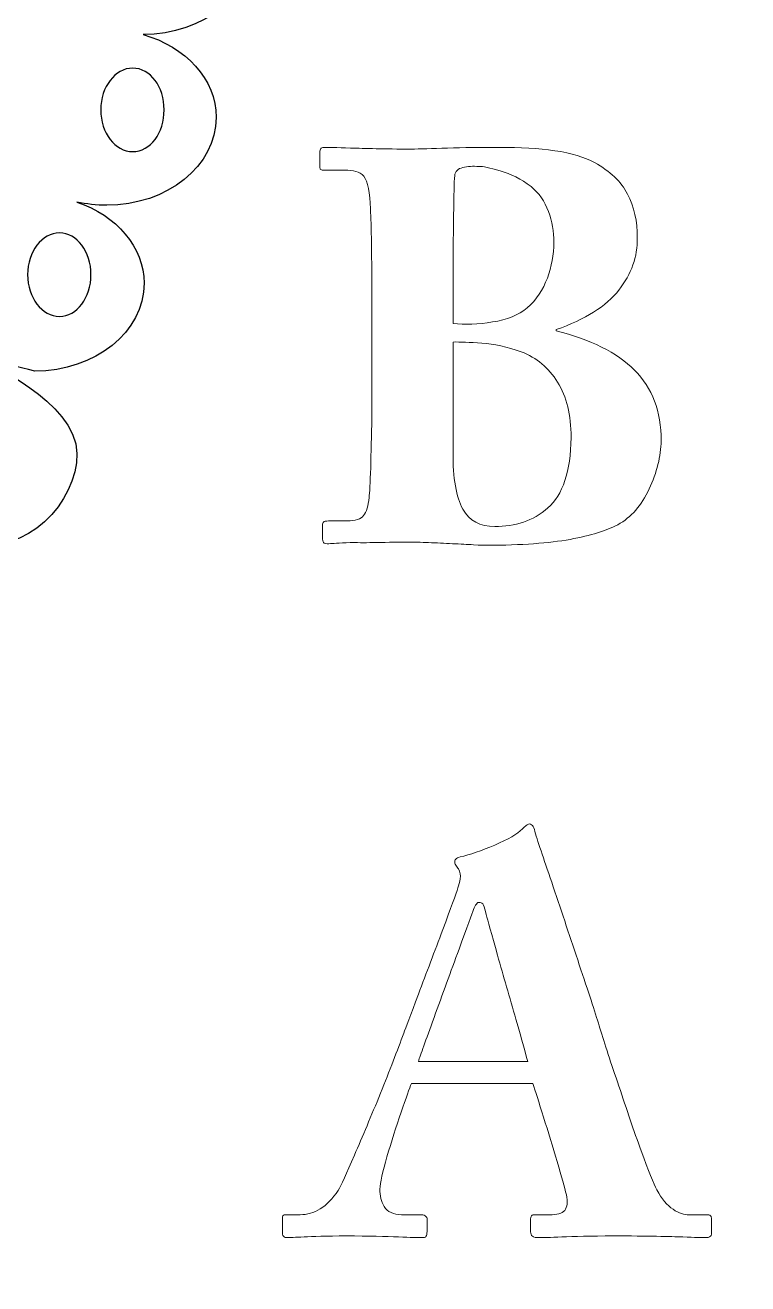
# Model space of a CAD drawing. Header units: centimetres. Extents: x -26.8 to 26.4, y -13.7 to 13.8.
# Drawn here: x 6.961 to 8.063, y -2.442 to -0.523 of the extents above; entities that cross this region are included whole.
import ezdxf

# ---------------------------------------------------------------- set-up
doc = ezdxf.new("R2010")
doc.units = ezdxf.units.CM
doc.header["$MEASUREMENT"] = 0
doc.layers.add('Layer 1', color=7, linetype='Continuous')

msp = doc.modelspace()

# ---------------------------------------------------------------- linework, layer by layer
at = {"layer": 'Layer 1', "color": 9, "lineweight": 20}
for points, knots in [([(3.1909, 13.71484), (3.1909, 13.71484), (3.05861, 13.3221), (3.05861, 13.3221), (3.05861, 13.3221), (3.17279, 13.12105), (3.2372, 12.8977), (3.2372, 12.66147), (3.2372, 12.66147), (3.2372, 11.79207), (2.37438, 11.08637), (1.31153, 11.08637), (1.31153, 11.08637), (1.07908, 11.08637), (0.85636, 11.12045), (0.65007, 11.18228), (0.65007, 11.18228), (-0.08751, 9.20503), (0.89041, 7.34032), (1.27515, 5.29695), (1.27515, 5.29695), (1.27515, 5.29695), (1.45622, 4.16007), (1.45622, 4.16007), (1.45622, 4.16007), (1.45622, 4.16007), (-0.00312, 4.3428), (-0.00312, 4.3428), (-0.00312, 4.3428), (-0.00312, 4.3428), (-0.40578, 1.53574), (-0.40578, 1.53574), (-0.40578, 1.53574), (0.77901, 0.69541), (1.69519, 0.35853), (2.48397, 0.26078), (2.48397, 0.26078), (2.48397, 0.26078), (2.48397, 0.17644), (2.48397, 0.17644), (2.48397, 0.17644), (1.6952, 0.07869), (0.77901, -0.25819), (-0.40578, -1.09852), (-0.40578, -1.09852), (-0.40578, -1.09852), (-0.00312, -3.90476), (-0.00312, -3.90476), (-0.00312, -3.90476), (-0.00312, -3.90476), (1.45622, -3.72286), (1.45622, -3.72286), (1.45622, -3.72286), (1.45622, -3.72286), (1.27515, -4.85891), (1.27515, -4.85891), (1.27515, -4.85891), (0.89042, -6.90228), (-0.08751, -8.76781), (0.65007, -10.74506), (0.65007, -10.74506), (0.85636, -10.68323), (1.07908, -10.64915), (1.31153, -10.64915), (1.31153, -10.64915), (2.37438, -10.64915), (3.2372, -11.35485), (3.2372, -12.22425), (3.2372, -12.22425), (3.2372, -12.46047), (3.17279, -12.68383), (3.05861, -12.88488), (3.05861, -12.88488), (3.05861, -12.88488), (3.1909, -13.27762), (3.1909, -13.27762), (3.1909, -13.27762), (3.1909, -13.27762), (4.01276, -13.27762), (4.01276, -13.27762), (4.01276, -13.27762), (4.01276, -13.27762), (6.20549, -13.27762), (6.20549, -13.27762), (6.20549, -13.27762), (6.20549, -13.27762), (7.02735, -13.27762), (7.02735, -13.27762), (7.02735, -13.27762), (7.02735, -13.27762), (7.15964, -12.88488), (7.15964, -12.88488), (7.15964, -12.88488), (7.04546, -12.68383), (6.98187, -12.46047), (6.98187, -12.22425), (6.98187, -12.22425), (6.98187, -11.35485), (7.84387, -10.64916), (8.90671, -10.64915), (8.90671, -10.64915), (9.13916, -10.64915), (9.36188, -10.68323), (9.56817, -10.74506), (9.56817, -10.74506), (10.50188, -9.56466), (9.16588, -6.8306), (8.94309, -4.85891), (8.94309, -4.85891), (8.94309, -4.85891), (8.76201, -3.72286), (8.76201, -3.72286), (8.76201, -3.72286), (8.76201, -3.72286), (10.22135, -3.90476), (10.22135, -3.90476), (10.22135, -3.90476), (10.22135, -3.90476), (10.62401, -1.09852), (10.62401, -1.09852), (10.62401, -1.09852), (9.45297, -0.26794), (8.54494, 0.07019), (7.76238, 0.17231), (7.76238, 0.17231), (7.76238, 0.17231), (7.76238, 0.26491), (7.76238, 0.26491), (7.76238, 0.26491), (8.54494, 0.36703), (9.45297, 0.70515), (10.62401, 1.53574), (10.62401, 1.53574), (10.62401, 1.53574), (10.22135, 4.3428), (10.22135, 4.3428), (10.22135, 4.3428), (10.22135, 4.3428), (8.76201, 4.16007), (8.76201, 4.16007), (8.76201, 4.16007), (8.76201, 4.16007), (8.94309, 5.29695), (8.94309, 5.29695), (8.94309, 5.29695), (9.16588, 7.26864), (10.50188, 10.00187), (9.56817, 11.18228), (9.56817, 11.18228), (9.36188, 11.12045), (9.13916, 11.08637), (8.90671, 11.08637), (8.90671, 11.08637), (7.84386, 11.08637), (6.98186, 11.79207), (6.98187, 12.66147), (6.98187, 12.66147), (6.98187, 12.8977), (7.04545, 13.12105), (7.15964, 13.3221), (7.15964, 13.3221), (7.15964, 13.3221), (7.02735, 13.71484), (7.02735, 13.71484), (7.02735, 13.71484), (7.02735, 13.71484), (6.20549, 13.71484), (6.20549, 13.71484), (6.20549, 13.71484), (6.20549, 13.71484), (4.01276, 13.71484), (4.01276, 13.71484), (4.01276, 13.71484), (4.01276, 13.71484), (3.1909, 13.71484), (3.1909, 13.71484)], [0, 0, 0, 0, 0.0222222, 0.0222222, 0.0222222, 0.0222222, 0.0444444, 0.0444444, 0.0444444, 0.0444444, 0.0666667, 0.0666667, 0.0666667, 0.0666667, 0.0888889, 0.0888889, 0.0888889, 0.0888889, 0.1111111, 0.1111111, 0.1111111, 0.1111111, 0.1333333, 0.1333333, 0.1333333, 0.1333333, 0.1555556, 0.1555556, 0.1555556, 0.1555556, 0.1777778, 0.1777778, 0.1777778, 0.1777778, 0.2, 0.2, 0.2, 0.2, 0.2222222, 0.2222222, 0.2222222, 0.2222222, 0.2444444, 0.2444444, 0.2444444, 0.2444444, 0.2666667, 0.2666667, 0.2666667, 0.2666667, 0.2888889, 0.2888889, 0.2888889, 0.2888889, 0.3111111, 0.3111111, 0.3111111, 0.3111111, 0.3333333, 0.3333333, 0.3333333, 0.3333333, 0.3555556, 0.3555556, 0.3555556, 0.3555556, 0.3777778, 0.3777778, 0.3777778, 0.3777778, 0.4, 0.4, 0.4, 0.4, 0.4222222, 0.4222222, 0.4222222, 0.4222222, 0.4444444, 0.4444444, 0.4444444, 0.4444444, 0.4666667, 0.4666667, 0.4666667, 0.4666667, 0.4888889, 0.4888889, 0.4888889, 0.4888889, 0.5111111, 0.5111111, 0.5111111, 0.5111111, 0.5333333, 0.5333333, 0.5333333, 0.5333333, 0.5555556, 0.5555556, 0.5555556, 0.5555556, 0.5777778, 0.5777778, 0.5777778, 0.5777778, 0.6, 0.6, 0.6, 0.6, 0.6222222, 0.6222222, 0.6222222, 0.6222222, 0.6444444, 0.6444444, 0.6444444, 0.6444444, 0.6666667, 0.6666667, 0.6666667, 0.6666667, 0.6888889, 0.6888889, 0.6888889, 0.6888889, 0.7111111, 0.7111111, 0.7111111, 0.7111111, 0.7333333, 0.7333333, 0.7333333, 0.7333333, 0.7555556, 0.7555556, 0.7555556, 0.7555556, 0.7777778, 0.7777778, 0.7777778, 0.7777778, 0.8, 0.8, 0.8, 0.8, 0.8222222, 0.8222222, 0.8222222, 0.8222222, 0.8444444, 0.8444444, 0.8444444, 0.8444444, 0.8666667, 0.8666667, 0.8666667, 0.8666667, 0.8888889, 0.8888889, 0.8888889, 0.8888889, 0.9111111, 0.9111111, 0.9111111, 0.9111111, 0.9333333, 0.9333333, 0.9333333, 0.9333333, 0.9555556, 0.9555556, 0.9555556, 0.9555556, 1, 1, 1, 1]), ([(7.41679, -0.70908), (7.42208, -0.70919), (7.43592, -0.70916), (7.4573, -0.70991), (7.4573, -0.70991), (7.47868, -0.71065), (7.50907, -0.71146), (7.54908, -0.71156), (7.54908, -0.71156), (7.56298, -0.71145), (7.58167, -0.71065), (7.6053, -0.70991), (7.6053, -0.70991), (7.62894, -0.70917), (7.65553, -0.70919), (7.68468, -0.70908), (7.68468, -0.70908), (7.71553, -0.70897), (7.74377, -0.71055), (7.76902, -0.71404), (7.76902, -0.71404), (7.79426, -0.71753), (7.81419, -0.72387), (7.82938, -0.73223), (7.82938, -0.73223), (7.85321, -0.74539), (7.86985, -0.76089), (7.87982, -0.78019), (7.87982, -0.78019), (7.88978, -0.79949), (7.895, -0.82215), (7.8947, -0.84716), (7.8947, -0.84716), (7.89515, -0.87558), (7.88581, -0.90182), (7.86659, -0.92654), (7.86659, -0.92654), (7.84736, -0.95125), (7.81509, -0.97161), (7.77068, -0.9869), (7.77068, -0.9869), (7.77068, -0.9869), (7.77068, -0.98855), (7.77068, -0.98855), (7.77068, -0.98855), (7.82328, -1.00178), (7.86358, -1.02192), (7.89057, -1.04891), (7.89057, -1.04891), (7.91756, -1.0759), (7.93098, -1.11184), (7.93109, -1.1564), (7.93109, -1.1564), (7.93083, -1.18049), (7.92454, -1.20484), (7.9129, -1.22999), (7.9129, -1.22999), (7.90126, -1.25514), (7.88547, -1.27317), (7.86494, -1.28456), (7.86494, -1.28456), (7.84802, -1.29364), (7.82402, -1.30108), (7.79218, -1.30688), (7.79218, -1.30688), (7.76034, -1.31268), (7.71773, -1.31578), (7.66567, -1.31598), (7.66567, -1.31598), (7.6616, -1.31593), (7.65468, -1.31574), (7.645, -1.31515), (7.645, -1.31515), (7.63531, -1.31457), (7.62487, -1.31397), (7.61275, -1.3135), (7.61275, -1.3135), (7.60023, -1.31265), (7.58826, -1.31227), (7.57637, -1.31185), (7.57637, -1.31185), (7.56448, -1.31143), (7.55407, -1.31102), (7.54578, -1.31102), (7.54578, -1.31102), (7.52472, -1.31105), (7.50653, -1.3116), (7.49204, -1.31185), (7.49204, -1.31185), (7.47754, -1.31209), (7.4657, -1.31182), (7.45649, -1.31185), (7.45649, -1.31185), (7.44771, -1.31229), (7.441, -1.31234), (7.43582, -1.31268), (7.43582, -1.31268), (7.43063, -1.31302), (7.4271, -1.31349), (7.42424, -1.31351), (7.42424, -1.31351), (7.42015, -1.31354), (7.4171, -1.3133), (7.41597, -1.31186), (7.41597, -1.31186), (7.41483, -1.31041), (7.41417, -1.30777), (7.41433, -1.30442), (7.41433, -1.30442), (7.41433, -1.30442), (7.41433, -1.2854), (7.41433, -1.2854), (7.41433, -1.2854), (7.41433, -1.28289), (7.41494, -1.28146), (7.41597, -1.28044), (7.41597, -1.28044), (7.417, -1.27942), (7.41972, -1.27875), (7.42341, -1.27879), (7.42341, -1.27879), (7.42341, -1.27879), (7.45235, -1.27879), (7.45235, -1.27879), (7.45235, -1.27879), (7.46463, -1.2789), (7.47292, -1.27613), (7.47715, -1.27052), (7.47715, -1.27052), (7.48138, -1.26491), (7.48415, -1.25583), (7.48542, -1.24323), (7.48542, -1.24323), (7.48627, -1.23591), (7.48727, -1.2206), (7.48791, -1.19775), (7.48791, -1.19775), (7.48855, -1.17491), (7.48921, -1.14925), (7.48955, -1.12086), (7.48955, -1.12086), (7.48989, -1.09247), (7.48954, -1.06629), (7.48955, -1.04231), (7.48955, -1.04231), (7.48955, -1.04231), (7.48955, -0.94309), (7.48955, -0.94309), (7.48955, -0.94309), (7.48953, -0.93165), (7.48984, -0.91492), (7.48955, -0.89348), (7.48955, -0.89348), (7.48926, -0.87204), (7.48913, -0.85176), (7.48873, -0.8323), (7.48873, -0.8323), (7.48833, -0.81283), (7.48738, -0.79978), (7.48709, -0.79427), (7.48709, -0.79427), (7.4859, -0.77067), (7.48181, -0.75606), (7.47469, -0.75045), (7.47469, -0.75045), (7.46756, -0.74484), (7.45717, -0.74288), (7.44327, -0.74384), (7.44327, -0.74384), (7.44327, -0.74384), (7.41599, -0.74384), (7.41599, -0.74384), (7.41599, -0.74384), (7.41315, -0.74395), (7.41165, -0.74314), (7.41103, -0.74219), (7.41103, -0.74219), (7.41042, -0.74124), (7.41008, -0.73968), (7.41021, -0.7364), (7.41021, -0.7364), (7.41021, -0.7364), (7.41021, -0.71656), (7.41021, -0.71656), (7.41021, -0.71656), (7.41021, -0.71402), (7.411, -0.71204), (7.41185, -0.71077), (7.41185, -0.71077), (7.41272, -0.7095), (7.41394, -0.70912), (7.41681, -0.70912), (7.41681, -0.70912), (7.41681, -0.70912), (7.41679, -0.70908), (7.41679, -0.70908)], [0, 0, 0, 0, 0.02, 0.02, 0.02, 0.02, 0.04, 0.04, 0.04, 0.04, 0.06, 0.06, 0.06, 0.06, 0.08, 0.08, 0.08, 0.08, 0.1, 0.1, 0.1, 0.1, 0.12, 0.12, 0.12, 0.12, 0.14, 0.14, 0.14, 0.14, 0.16, 0.16, 0.16, 0.16, 0.18, 0.18, 0.18, 0.18, 0.2, 0.2, 0.2, 0.2, 0.22, 0.22, 0.22, 0.22, 0.24, 0.24, 0.24, 0.24, 0.26, 0.26, 0.26, 0.26, 0.28, 0.28, 0.28, 0.28, 0.3, 0.3, 0.3, 0.3, 0.32, 0.32, 0.32, 0.32, 0.34, 0.34, 0.34, 0.34, 0.36, 0.36, 0.36, 0.36, 0.38, 0.38, 0.38, 0.38, 0.4, 0.4, 0.4, 0.4, 0.42, 0.42, 0.42, 0.42, 0.44, 0.44, 0.44, 0.44, 0.46, 0.46, 0.46, 0.46, 0.48, 0.48, 0.48, 0.48, 0.5, 0.5, 0.5, 0.5, 0.52, 0.52, 0.52, 0.52, 0.54, 0.54, 0.54, 0.54, 0.56, 0.56, 0.56, 0.56, 0.58, 0.58, 0.58, 0.58, 0.6, 0.6, 0.6, 0.6, 0.62, 0.62, 0.62, 0.62, 0.64, 0.64, 0.64, 0.64, 0.66, 0.66, 0.66, 0.66, 0.68, 0.68, 0.68, 0.68, 0.7, 0.7, 0.7, 0.7, 0.72, 0.72, 0.72, 0.72, 0.74, 0.74, 0.74, 0.74, 0.76, 0.76, 0.76, 0.76, 0.78, 0.78, 0.78, 0.78, 0.8, 0.8, 0.8, 0.8, 0.82, 0.82, 0.82, 0.82, 0.84, 0.84, 0.84, 0.84, 0.86, 0.86, 0.86, 0.86, 0.88, 0.88, 0.88, 0.88, 0.9, 0.9, 0.9, 0.9, 0.92, 0.92, 0.92, 0.92, 0.94, 0.94, 0.94, 0.94, 0.96, 0.96, 0.96, 0.96, 1, 1, 1, 1]), ([(7.64003, -0.73802), (7.63587, -0.73837), (7.63214, -0.73885), (7.62845, -0.73967), (7.62845, -0.73967), (7.62108, -0.74133), (7.61686, -0.74555), (7.61605, -0.75207), (7.61605, -0.75207), (7.6152, -0.76179), (7.61483, -0.78186), (7.61441, -0.81243), (7.61441, -0.81243), (7.61399, -0.843), (7.61359, -0.87691), (7.61359, -0.9133), (7.61359, -0.9133), (7.61359, -0.9133), (7.61359, -0.97779), (7.61359, -0.97779), (7.61359, -0.97779), (7.63197, -0.97966), (7.65197, -0.97873), (7.67395, -0.97531), (7.67395, -0.97531), (7.69593, -0.97189), (7.71357, -0.96464), (7.72687, -0.95381), (7.72687, -0.95381), (7.74078, -0.94123), (7.75085, -0.92589), (7.75746, -0.90833), (7.75746, -0.90833), (7.76407, -0.89078), (7.76743, -0.87269), (7.76738, -0.85376), (7.76738, -0.85376), (7.76738, -0.83734), (7.76463, -0.82189), (7.75911, -0.80663), (7.75911, -0.80663), (7.75359, -0.79137), (7.74484, -0.77867), (7.73265, -0.7686), (7.73265, -0.7686), (7.71732, -0.75733), (7.70159, -0.74923), (7.68552, -0.74462), (7.68552, -0.74462), (7.66945, -0.74002), (7.65886, -0.73785), (7.65327, -0.73801), (7.65327, -0.73801), (7.64863, -0.73788), (7.6442, -0.73766), (7.64004, -0.73801), (7.64004, -0.73801), (7.64004, -0.73801), (7.64003, -0.73802), (7.64003, -0.73802)], [0, 0, 0, 0, 0.0625, 0.0625, 0.0625, 0.0625, 0.125, 0.125, 0.125, 0.125, 0.1875, 0.1875, 0.1875, 0.1875, 0.25, 0.25, 0.25, 0.25, 0.3125, 0.3125, 0.3125, 0.3125, 0.375, 0.375, 0.375, 0.375, 0.4375, 0.4375, 0.4375, 0.4375, 0.5, 0.5, 0.5, 0.5, 0.5625, 0.5625, 0.5625, 0.5625, 0.625, 0.625, 0.625, 0.625, 0.6875, 0.6875, 0.6875, 0.6875, 0.75, 0.75, 0.75, 0.75, 0.8125, 0.8125, 0.8125, 0.8125, 0.875, 0.875, 0.875, 0.875, 1, 1, 1, 1]), ([(7.61358, -1.00591), (7.61358, -1.00591), (7.61358, -1.17376), (7.61358, -1.17376), (7.61358, -1.17376), (7.61332, -1.21368), (7.61836, -1.24257), (7.62846, -1.26058), (7.62846, -1.26058), (7.63856, -1.27859), (7.65496, -1.28734), (7.67724, -1.28704), (7.67724, -1.28704), (7.70841, -1.28801), (7.73546, -1.27859), (7.75827, -1.25893), (7.75827, -1.25893), (7.78108, -1.23926), (7.79271, -1.20339), (7.79382, -1.15144), (7.79382, -1.15144), (7.7935, -1.11708), (7.7868, -1.08919), (7.77315, -1.0671), (7.77315, -1.0671), (7.7595, -1.04502), (7.74093, -1.02976), (7.71775, -1.0208), (7.71775, -1.0208), (7.69621, -1.01316), (7.67586, -1.00875), (7.65739, -1.00757), (7.65739, -1.00757), (7.63892, -1.00639), (7.62452, -1.00551), (7.61357, -1.00592), (7.61357, -1.00592), (7.61357, -1.00592), (7.61358, -1.00591), (7.61358, -1.00591)], [0, 0, 0, 0, 0.0909091, 0.0909091, 0.0909091, 0.0909091, 0.1818182, 0.1818182, 0.1818182, 0.1818182, 0.2727273, 0.2727273, 0.2727273, 0.2727273, 0.3636364, 0.3636364, 0.3636364, 0.3636364, 0.4545455, 0.4545455, 0.4545455, 0.4545455, 0.5454545, 0.5454545, 0.5454545, 0.5454545, 0.6363636, 0.6363636, 0.6363636, 0.6363636, 0.7272727, 0.7272727, 0.7272727, 0.7272727, 0.8181818, 0.8181818, 0.8181818, 0.8181818, 1, 1, 1, 1]), ([(7.73016, -1.74096), (7.73262, -1.74098), (7.73466, -1.74264), (7.73595, -1.74509), (7.73595, -1.74509), (7.73725, -1.74754), (7.73807, -1.75117), (7.73926, -1.75584), (7.73926, -1.75584), (7.74524, -1.7753), (7.75565, -1.80463), (7.76903, -1.84431), (7.76903, -1.84431), (7.78241, -1.88399), (7.79534, -1.9236), (7.80872, -1.96337), (7.80872, -1.96337), (7.8221, -2.00315), (7.83168, -2.03293), (7.83766, -2.05267), (7.83766, -2.05267), (7.84464, -2.07608), (7.85464, -2.10578), (7.8666, -2.14114), (7.8666, -2.14114), (7.87856, -2.1765), (7.88938, -2.20897), (7.9005, -2.23953), (7.9005, -2.23953), (7.91162, -2.27009), (7.92004, -2.29005), (7.92448, -2.29906), (7.92448, -2.29906), (7.93203, -2.31287), (7.94004, -2.32295), (7.94928, -2.32883), (7.94928, -2.32883), (7.95852, -2.3347), (7.96655, -2.33726), (7.97326, -2.3371), (7.97326, -2.3371), (7.97326, -2.3371), (8.0022, -2.3371), (8.0022, -2.3371), (8.0022, -2.3371), (8.00466, -2.33715), (8.00638, -2.33815), (8.00716, -2.33958), (8.00716, -2.33958), (8.00793, -2.34101), (8.00806, -2.34237), (8.00798, -2.34454), (8.00798, -2.34454), (8.00798, -2.34454), (8.00798, -2.36108), (8.00798, -2.36108), (8.00798, -2.36108), (8.00798, -2.36376), (8.00824, -2.36626), (8.00716, -2.36852), (8.00716, -2.36852), (8.00621, -2.37078), (8.00382, -2.37169), (8.00055, -2.37183), (8.00055, -2.37183), (7.99436, -2.37172), (7.98232, -2.37175), (7.96417, -2.371), (7.96417, -2.371), (7.94602, -2.37026), (7.91067, -2.36945), (7.85834, -2.36935), (7.85834, -2.36935), (7.82378, -2.36946), (7.79752, -2.37026), (7.77979, -2.371), (7.77979, -2.371), (7.76206, -2.37174), (7.74964, -2.37172), (7.74176, -2.37183), (7.74176, -2.37183), (7.73767, -2.37175), (7.73462, -2.37062), (7.73349, -2.36852), (7.73349, -2.36852), (7.73235, -2.36642), (7.73169, -2.36413), (7.73185, -2.36108), (7.73185, -2.36108), (7.73185, -2.36108), (7.73185, -2.34454), (7.73185, -2.34454), (7.73185, -2.34454), (7.73185, -2.34237), (7.73211, -2.34101), (7.73267, -2.33958), (7.73267, -2.33958), (7.73336, -2.33815), (7.73473, -2.33715), (7.73681, -2.3371), (7.73681, -2.3371), (7.73681, -2.3371), (7.76079, -2.3371), (7.76079, -2.3371), (7.76079, -2.3371), (7.77217, -2.33721), (7.77987, -2.33525), (7.78394, -2.33049), (7.78394, -2.33049), (7.78801, -2.32573), (7.78901, -2.31741), (7.78643, -2.30651), (7.78643, -2.30651), (7.78359, -2.29539), (7.77907, -2.27874), (7.77238, -2.25607), (7.77238, -2.25607), (7.76568, -2.23341), (7.75869, -2.21093), (7.75171, -2.18827), (7.75171, -2.18827), (7.74473, -2.16561), (7.73886, -2.14813), (7.73517, -2.13701), (7.73517, -2.13701), (7.73517, -2.13701), (7.54996, -2.13701), (7.54996, -2.13701), (7.54996, -2.13701), (7.54723, -2.14409), (7.54187, -2.15886), (7.53425, -2.18083), (7.53425, -2.18083), (7.52663, -2.20281), (7.51962, -2.22562), (7.51275, -2.24863), (7.51275, -2.24863), (7.50588, -2.27164), (7.50247, -2.28805), (7.502, -2.29824), (7.502, -2.29824), (7.50174, -2.30801), (7.50375, -2.31683), (7.50861, -2.3247), (7.50861, -2.3247), (7.51348, -2.33257), (7.52258, -2.33664), (7.53507, -2.3371), (7.53507, -2.3371), (7.53507, -2.3371), (7.56484, -2.3371), (7.56484, -2.3371), (7.56484, -2.3371), (7.56893, -2.33718), (7.57115, -2.33824), (7.57228, -2.33958), (7.57228, -2.33958), (7.57342, -2.34092), (7.57408, -2.34195), (7.57392, -2.34371), (7.57392, -2.34371), (7.57392, -2.34371), (7.57392, -2.36273), (7.57392, -2.36273), (7.57392, -2.36273), (7.57392, -2.36608), (7.57321, -2.36872), (7.57228, -2.37017), (7.57228, -2.37017), (7.57133, -2.37162), (7.56977, -2.37186), (7.56649, -2.37182), (7.56649, -2.37182), (7.56122, -2.37171), (7.54861, -2.37174), (7.53011, -2.37099), (7.53011, -2.37099), (7.51161, -2.37025), (7.48522, -2.36944), (7.45073, -2.36934), (7.45073, -2.36934), (7.42059, -2.36945), (7.39934, -2.37025), (7.38624, -2.37099), (7.38624, -2.37099), (7.37314, -2.37173), (7.36412, -2.37171), (7.35896, -2.37182), (7.35896, -2.37182), (7.3565, -2.37174), (7.35477, -2.37061), (7.354, -2.36851), (7.354, -2.36851), (7.35323, -2.36641), (7.3531, -2.36412), (7.35318, -2.36107), (7.35318, -2.36107), (7.35318, -2.36107), (7.35318, -2.34453), (7.35318, -2.34453), (7.35318, -2.34453), (7.35318, -2.34199), (7.35318, -2.34001), (7.354, -2.33874), (7.354, -2.33874), (7.35477, -2.33747), (7.35649, -2.33709), (7.35896, -2.33709), (7.35896, -2.33709), (7.35896, -2.33709), (7.38046, -2.33709), (7.38046, -2.33709), (7.38046, -2.33709), (7.39069, -2.33712), (7.40124, -2.3341), (7.41105, -2.32799), (7.41105, -2.32799), (7.42086, -2.32189), (7.4298, -2.31254), (7.43834, -2.29988), (7.43834, -2.29988), (7.44279, -2.2927), (7.45095, -2.2746), (7.46314, -2.24614), (7.46314, -2.24614), (7.47533, -2.21767), (7.48885, -2.18665), (7.50283, -2.15188), (7.50283, -2.15188), (7.51681, -2.11711), (7.52857, -2.08619), (7.53838, -2.0601), (7.53838, -2.0601), (7.5414, -2.05245), (7.5485, -2.03289), (7.56071, -2.00057), (7.56071, -2.00057), (7.57291, -1.96825), (7.58562, -1.93516), (7.59792, -1.90218), (7.59792, -1.90218), (7.61022, -1.8692), (7.61777, -1.84814), (7.62107, -1.83851), (7.62107, -1.83851), (7.62258, -1.83419), (7.6235, -1.82952), (7.62438, -1.82445), (7.62438, -1.82445), (7.62525, -1.81939), (7.62464, -1.81431), (7.62189, -1.80957), (7.62189, -1.80957), (7.62054, -1.80784), (7.61901, -1.80572), (7.61776, -1.80378), (7.61776, -1.80378), (7.61652, -1.80184), (7.6162, -1.80055), (7.61612, -1.79882), (7.61612, -1.79882), (7.61612, -1.7975), (7.61657, -1.79612), (7.61776, -1.79469), (7.61776, -1.79469), (7.61895, -1.79326), (7.62106, -1.79228), (7.62437, -1.79138), (7.62437, -1.79138), (7.63938, -1.78792), (7.65709, -1.78173), (7.67729, -1.77319), (7.67729, -1.77319), (7.69749, -1.76465), (7.71164, -1.75608), (7.71946, -1.74839), (7.71946, -1.74839), (7.7215, -1.74622), (7.72362, -1.74486), (7.72525, -1.74343), (7.72525, -1.74343), (7.72686, -1.742), (7.72816, -1.741), (7.73021, -1.74095), (7.73021, -1.74095), (7.73021, -1.74095), (7.73016, -1.74096), (7.73016, -1.74096)], [0, 0, 0, 0, 0.0136986, 0.0136986, 0.0136986, 0.0136986, 0.0273973, 0.0273973, 0.0273973, 0.0273973, 0.0410959, 0.0410959, 0.0410959, 0.0410959, 0.0547945, 0.0547945, 0.0547945, 0.0547945, 0.0684932, 0.0684932, 0.0684932, 0.0684932, 0.0821918, 0.0821918, 0.0821918, 0.0821918, 0.0958904, 0.0958904, 0.0958904, 0.0958904, 0.109589, 0.109589, 0.109589, 0.109589, 0.1232877, 0.1232877, 0.1232877, 0.1232877, 0.1369863, 0.1369863, 0.1369863, 0.1369863, 0.1506849, 0.1506849, 0.1506849, 0.1506849, 0.1643836, 0.1643836, 0.1643836, 0.1643836, 0.1780822, 0.1780822, 0.1780822, 0.1780822, 0.1917808, 0.1917808, 0.1917808, 0.1917808, 0.2054795, 0.2054795, 0.2054795, 0.2054795, 0.2191781, 0.2191781, 0.2191781, 0.2191781, 0.2328767, 0.2328767, 0.2328767, 0.2328767, 0.2465753, 0.2465753, 0.2465753, 0.2465753, 0.260274, 0.260274, 0.260274, 0.260274, 0.2739726, 0.2739726, 0.2739726, 0.2739726, 0.2876712, 0.2876712, 0.2876712, 0.2876712, 0.3013699, 0.3013699, 0.3013699, 0.3013699, 0.3150685, 0.3150685, 0.3150685, 0.3150685, 0.3287671, 0.3287671, 0.3287671, 0.3287671, 0.3424658, 0.3424658, 0.3424658, 0.3424658, 0.3561644, 0.3561644, 0.3561644, 0.3561644, 0.369863, 0.369863, 0.369863, 0.369863, 0.3835616, 0.3835616, 0.3835616, 0.3835616, 0.3972603, 0.3972603, 0.3972603, 0.3972603, 0.4109589, 0.4109589, 0.4109589, 0.4109589, 0.4246575, 0.4246575, 0.4246575, 0.4246575, 0.4383562, 0.4383562, 0.4383562, 0.4383562, 0.4520548, 0.4520548, 0.4520548, 0.4520548, 0.4657534, 0.4657534, 0.4657534, 0.4657534, 0.4794521, 0.4794521, 0.4794521, 0.4794521, 0.4931507, 0.4931507, 0.4931507, 0.4931507, 0.5068493, 0.5068493, 0.5068493, 0.5068493, 0.5205479, 0.5205479, 0.5205479, 0.5205479, 0.5342466, 0.5342466, 0.5342466, 0.5342466, 0.5479452, 0.5479452, 0.5479452, 0.5479452, 0.5616438, 0.5616438, 0.5616438, 0.5616438, 0.5753425, 0.5753425, 0.5753425, 0.5753425, 0.5890411, 0.5890411, 0.5890411, 0.5890411, 0.6027397, 0.6027397, 0.6027397, 0.6027397, 0.6164384, 0.6164384, 0.6164384, 0.6164384, 0.630137, 0.630137, 0.630137, 0.630137, 0.6438356, 0.6438356, 0.6438356, 0.6438356, 0.6575342, 0.6575342, 0.6575342, 0.6575342, 0.6712329, 0.6712329, 0.6712329, 0.6712329, 0.6849315, 0.6849315, 0.6849315, 0.6849315, 0.6986301, 0.6986301, 0.6986301, 0.6986301, 0.7123288, 0.7123288, 0.7123288, 0.7123288, 0.7260274, 0.7260274, 0.7260274, 0.7260274, 0.739726, 0.739726, 0.739726, 0.739726, 0.7534247, 0.7534247, 0.7534247, 0.7534247, 0.7671233, 0.7671233, 0.7671233, 0.7671233, 0.7808219, 0.7808219, 0.7808219, 0.7808219, 0.7945205, 0.7945205, 0.7945205, 0.7945205, 0.8082192, 0.8082192, 0.8082192, 0.8082192, 0.8219178, 0.8219178, 0.8219178, 0.8219178, 0.8356164, 0.8356164, 0.8356164, 0.8356164, 0.8493151, 0.8493151, 0.8493151, 0.8493151, 0.8630137, 0.8630137, 0.8630137, 0.8630137, 0.8767123, 0.8767123, 0.8767123, 0.8767123, 0.890411, 0.890411, 0.890411, 0.890411, 0.9041096, 0.9041096, 0.9041096, 0.9041096, 0.9178082, 0.9178082, 0.9178082, 0.9178082, 0.9315068, 0.9315068, 0.9315068, 0.9315068, 0.9452055, 0.9452055, 0.9452055, 0.9452055, 0.9589041, 0.9589041, 0.9589041, 0.9589041, 0.9726027, 0.9726027, 0.9726027, 0.9726027, 1, 1, 1, 1]), ([(7.65161, -1.86085), (7.6506, -1.86129), (7.64989, -1.86244), (7.64912, -1.86333), (7.64912, -1.86333), (7.64759, -1.86511), (7.6462, -1.86781), (7.64498, -1.8716), (7.64498, -1.8716), (7.64273, -1.87754), (7.63515, -1.89767), (7.62266, -1.93196), (7.62266, -1.93196), (7.61016, -1.96624), (7.5974, -2.00073), (7.58463, -2.03614), (7.58463, -2.03614), (7.57185, -2.07155), (7.56374, -2.09379), (7.56065, -2.10311), (7.56065, -2.10311), (7.56065, -2.10311), (7.72767, -2.10311), (7.72767, -2.10311), (7.72767, -2.10311), (7.7246, -2.09274), (7.71876, -2.07141), (7.70948, -2.03862), (7.70948, -2.03862), (7.7002, -2.00583), (7.69046, -1.97338), (7.68137, -1.94105), (7.68137, -1.94105), (7.67228, -1.90873), (7.66652, -1.888), (7.66401, -1.87904), (7.66401, -1.87904), (7.6624, -1.87271), (7.66116, -1.86804), (7.65987, -1.86498), (7.65987, -1.86498), (7.65857, -1.86193), (7.65694, -1.86083), (7.65491, -1.86085), (7.65491, -1.86085), (7.65367, -1.86084), (7.65261, -1.86041), (7.6516, -1.86085), (7.6516, -1.86085), (7.6516, -1.86085), (7.65161, -1.86085), (7.65161, -1.86085)], [0, 0, 0, 0, 0.0714286, 0.0714286, 0.0714286, 0.0714286, 0.1428571, 0.1428571, 0.1428571, 0.1428571, 0.2142857, 0.2142857, 0.2142857, 0.2142857, 0.2857143, 0.2857143, 0.2857143, 0.2857143, 0.3571429, 0.3571429, 0.3571429, 0.3571429, 0.4285714, 0.4285714, 0.4285714, 0.4285714, 0.5, 0.5, 0.5, 0.5, 0.5714286, 0.5714286, 0.5714286, 0.5714286, 0.6428571, 0.6428571, 0.6428571, 0.6428571, 0.7142857, 0.7142857, 0.7142857, 0.7142857, 0.7857143, 0.7857143, 0.7857143, 0.7857143, 0.8571429, 0.8571429, 0.8571429, 0.8571429, 1, 1, 1, 1])]:
    msp.add_open_spline(points, degree=3, knots=knots, dxfattribs=at)
at = {"layer": 'Layer 1', "color": 254, "lineweight": 30}
for points, knots in [([(6.99914, 0.28423), (6.95456, 0.28516), (6.91316, 0.27838), (6.90323, 0.25364), (6.90323, 0.25364), (6.69846, -1.81237), (3.80594, -2.29103), (3.25115, 0.19907), (3.25115, 0.19907), (3.23826, 0.25692), (3.24393, 0.16916), (3.22304, 0.22718), (3.22304, 0.22718), (3.22407, 0.22788), (3.11967, 0.27832), (3.09654, 0.26521), (3.09654, 0.26521), (3.06987, 0.27968), (3.04018, 0.27927), (3.00559, 0.27927), (3.00559, 0.27927), (2.91335, 0.27927), (2.83857, 0.21938), (2.83857, 0.14532), (2.83857, 0.14532), (2.83857, 0.08515), (2.88797, 0.03416), (2.95598, 0.01716), (2.95598, 0.01716), (2.88797, 0.00017), (2.83857, -0.05083), (2.83857, -0.111), (2.83857, -0.111), (2.83857, -0.18131), (2.90577, -0.23845), (2.99153, -0.24412), (2.99153, -0.24412), (2.92561, -0.26209), (2.87826, -0.31248), (2.87826, -0.37145), (2.87826, -0.37145), (2.87826, -0.4422), (2.94635, -0.49953), (3.03287, -0.50457), (3.03287, -0.50457), (2.97843, -0.52669), (2.94109, -0.57133), (2.94109, -0.62363), (2.94109, -0.62363), (2.94109, -0.69372), (3.00784, -0.7516), (3.09323, -0.75758), (3.09323, -0.75758), (3.04877, -0.7817), (3.01964, -0.82209), (3.01964, -0.86837), (3.01964, -0.86837), (3.01964, -0.94243), (3.09441, -1.00314), (3.18666, -1.00314), (3.18666, -1.00314), (3.19819, -1.00314), (3.20968, -1.00162), (3.22056, -0.99983), (3.22056, -0.99983), (3.15843, -1.0194), (3.11473, -1.06789), (3.11473, -1.12468), (3.11473, -1.12468), (3.11473, -1.19874), (3.1895, -1.25945), (3.28175, -1.25945), (3.28175, -1.25945), (3.30991, -1.25945), (3.3363, -1.25367), (3.35947, -1.24374), (3.35947, -1.24374), (3.31548, -1.26799), (3.27473, -1.3045), (3.26438, -1.36611), (3.26438, -1.36611), (3.26438, -1.44017), (3.33915, -1.50006), (3.4314, -1.50006), (3.4314, -1.50006), (3.47895, -1.50006), (3.52168, -1.48351), (3.55212, -1.45789), (3.55212, -1.45789), (3.55568, -1.46202), (3.55928, -1.46619), (3.56287, -1.47029), (3.56287, -1.47029), (3.51218, -1.49334), (3.47771, -1.53679), (3.47771, -1.58687), (3.47771, -1.58687), (3.47771, -1.66093), (3.55248, -1.72082), (3.64473, -1.72082), (3.64473, -1.72082), (3.69478, -1.72082), (3.73977, -1.70336), (3.77041, -1.67534), (3.77041, -1.67534), (3.77115, -1.67598), (3.77216, -1.67636), (3.7729, -1.67699), (3.7729, -1.67699), (3.73259, -1.70149), (3.70675, -1.73996), (3.70675, -1.78365), (3.70675, -1.78365), (3.70675, -1.85771), (3.78152, -1.91842), (3.87377, -1.91842), (3.87377, -1.91842), (3.91989, -1.91842), (3.96176, -1.90302), (3.99201, -1.87873), (3.99201, -1.87873), (3.97608, -1.89927), (3.96721, -1.92387), (3.96721, -1.94984), (3.96721, -1.94984), (3.96721, -2.0239), (4.04198, -2.08379), (4.13423, -2.08379), (4.13423, -2.08379), (4.1792, -2.08379), (4.21994, -2.0698), (4.24999, -2.04658), (4.24999, -2.04658), (4.24571, -2.05844), (4.24338, -2.07083), (4.24338, -2.08379), (4.24338, -2.08379), (4.24338, -2.15785), (4.31815, -2.21774), (4.4104, -2.21774), (4.4104, -2.21774), (4.47093, -2.21774), (4.52329, -2.19197), (4.55261, -2.15325), (4.55261, -2.15325), (4.55171, -2.15886), (4.55097, -2.16481), (4.55097, -2.17061), (4.55097, -2.17061), (4.55097, -2.24467), (4.62574, -2.30456), (4.71799, -2.30456), (4.71799, -2.30456), (4.80231, -2.30456), (4.87199, -2.25483), (4.88335, -2.18963), (4.88335, -2.18963), (4.88285, -2.19387), (4.88253, -2.19769), (4.88253, -2.20203), (4.88253, -2.20203), (4.88253, -2.27609), (4.9573, -2.33597), (5.04955, -2.33598), (5.04955, -2.33598), (5.14179, -2.33598), (5.21657, -2.27609), (5.21657, -2.20203), (5.21657, -2.20203), (5.20542, -2.16346), (5.22964, -2.1295), (5.22153, -2.18632), (5.22153, -2.18632), (5.22153, -2.26038), (5.2963, -2.32026), (5.38855, -2.32027), (5.38855, -2.32027), (5.48079, -2.32027), (5.55557, -2.26038), (5.55557, -2.18632), (5.55557, -2.18632), (5.55557, -2.18545), (5.55559, -2.1847), (5.55557, -2.18384), (5.55557, -2.18384), (5.58319, -2.22739), (5.63938, -2.25743), (5.7044, -2.25743), (5.7044, -2.25743), (5.79664, -2.25743), (5.87142, -2.19754), (5.87142, -2.12348), (5.87142, -2.12348), (5.87142, -2.08006), (5.84599, -2.04134), (5.8061, -2.01682), (5.8061, -2.01682), (5.87087, -2.01924), (5.89996, -2.11077), (6.00454, -2.12348), (6.00454, -2.12348), (6.09678, -2.12348), (6.17156, -2.06359), (6.17156, -1.98953), (6.17156, -1.98953), (6.17156, -1.94216), (6.14088, -1.90013), (6.09467, -1.87626), (6.09467, -1.87626), (6.10263, -1.87154), (6.11076, -1.86703), (6.11865, -1.8622), (6.11865, -1.8622), (6.13618, -1.92123), (6.20184, -1.96555), (6.28071, -1.96555), (6.28071, -1.96555), (6.37295, -1.96555), (6.44773, -1.90566), (6.44773, -1.8316), (6.44773, -1.8316), (6.44773, -1.79958), (6.43386, -1.76951), (6.41052, -1.74644), (6.41052, -1.74644), (6.43673, -1.76017), (6.46786, -1.76794), (6.50147, -1.76794), (6.50147, -1.76794), (6.59371, -1.76794), (6.66849, -1.70805), (6.66849, -1.63399), (6.66849, -1.63399), (6.66849, -1.59863), (6.65088, -1.56702), (6.62301, -1.54304), (6.62301, -1.54304), (6.66134, -1.57399), (6.70977, -1.60032), (6.74786, -1.5943), (6.74786, -1.5943), (6.81795, -1.58322), (6.8764, -1.49202), (6.88181, -1.42067), (6.88181, -1.42067), (6.88597, -1.36571), (6.84332, -1.31698), (6.78342, -1.29582), (6.78342, -1.29582), (6.81129, -1.30188), (6.83995, -1.30832), (6.87272, -1.3107), (6.87272, -1.3107), (6.96398, -1.33437), (7.03974, -1.24998), (7.03974, -1.17593), (7.03974, -1.17593), (7.03773, -1.09433), (6.89797, -1.0378), (6.8967, -1.03206), (6.8967, -1.03206), (6.90064, -1.03161), (6.92315, -1.03711), (6.97525, -1.05025), (6.97525, -1.05025), (7.06749, -1.05025), (7.14227, -0.99036), (7.14227, -0.9163), (7.14227, -0.9163), (7.14227, -0.86076), (7.09971, -0.81265), (7.03974, -0.79228), (7.03974, -0.79228), (7.05422, -0.79557), (7.06943, -0.79724), (7.08522, -0.79724), (7.08522, -0.79724), (7.17746, -0.79724), (7.25224, -0.73735), (7.25224, -0.66329), (7.25224, -0.66329), (7.25224, -0.60481), (7.20568, -0.55514), (7.14062, -0.53679), (7.14062, -0.53679), (7.23286, -0.53679), (7.30764, -0.4769), (7.30764, -0.40284), (7.30764, -0.40284), (7.30764, -0.34864), (7.26774, -0.30246), (7.21007, -0.2813), (7.21007, -0.2813), (7.28406, -0.2675), (7.33905, -0.21424), (7.33905, -0.15066), (7.33905, -0.15066), (7.33905, -0.10303), (7.30796, -0.06119), (7.26133, -0.03739), (7.26133, -0.03739), (7.32092, -0.01688), (7.36303, 0.03132), (7.36303, 0.08663), (7.36303, 0.08663), (7.36303, 0.16069), (7.28435, 0.21635), (7.19601, 0.2429), (7.19601, 0.2429), (7.15365, 0.25563), (7.1249, 0.2659), (7.09762, 0.25034), (7.09762, 0.25034), (7.09929, 0.26141), (7.10088, 0.26756), (7.10258, 0.27184), (7.10258, 0.27184), (7.0778, 0.27644), (7.03863, 0.28342), (6.99923, 0.28424), (6.99923, 0.28424), (6.99923, 0.28424), (6.99914, 0.28423), (6.99914, 0.28423)], [0, 0, 0, 0, 0.0121951, 0.0121951, 0.0121951, 0.0121951, 0.0243902, 0.0243902, 0.0243902, 0.0243902, 0.0365854, 0.0365854, 0.0365854, 0.0365854, 0.0487805, 0.0487805, 0.0487805, 0.0487805, 0.0609756, 0.0609756, 0.0609756, 0.0609756, 0.0731707, 0.0731707, 0.0731707, 0.0731707, 0.0853659, 0.0853659, 0.0853659, 0.0853659, 0.097561, 0.097561, 0.097561, 0.097561, 0.1097561, 0.1097561, 0.1097561, 0.1097561, 0.1219512, 0.1219512, 0.1219512, 0.1219512, 0.1341463, 0.1341463, 0.1341463, 0.1341463, 0.1463415, 0.1463415, 0.1463415, 0.1463415, 0.1585366, 0.1585366, 0.1585366, 0.1585366, 0.1707317, 0.1707317, 0.1707317, 0.1707317, 0.1829268, 0.1829268, 0.1829268, 0.1829268, 0.195122, 0.195122, 0.195122, 0.195122, 0.2073171, 0.2073171, 0.2073171, 0.2073171, 0.2195122, 0.2195122, 0.2195122, 0.2195122, 0.2317073, 0.2317073, 0.2317073, 0.2317073, 0.2439024, 0.2439024, 0.2439024, 0.2439024, 0.2560976, 0.2560976, 0.2560976, 0.2560976, 0.2682927, 0.2682927, 0.2682927, 0.2682927, 0.2804878, 0.2804878, 0.2804878, 0.2804878, 0.2926829, 0.2926829, 0.2926829, 0.2926829, 0.304878, 0.304878, 0.304878, 0.304878, 0.3170732, 0.3170732, 0.3170732, 0.3170732, 0.3292683, 0.3292683, 0.3292683, 0.3292683, 0.3414634, 0.3414634, 0.3414634, 0.3414634, 0.3536585, 0.3536585, 0.3536585, 0.3536585, 0.3658537, 0.3658537, 0.3658537, 0.3658537, 0.3780488, 0.3780488, 0.3780488, 0.3780488, 0.3902439, 0.3902439, 0.3902439, 0.3902439, 0.402439, 0.402439, 0.402439, 0.402439, 0.4146341, 0.4146341, 0.4146341, 0.4146341, 0.4268293, 0.4268293, 0.4268293, 0.4268293, 0.4390244, 0.4390244, 0.4390244, 0.4390244, 0.4512195, 0.4512195, 0.4512195, 0.4512195, 0.4634146, 0.4634146, 0.4634146, 0.4634146, 0.4756098, 0.4756098, 0.4756098, 0.4756098, 0.4878049, 0.4878049, 0.4878049, 0.4878049, 0.5, 0.5, 0.5, 0.5, 0.5121951, 0.5121951, 0.5121951, 0.5121951, 0.5243902, 0.5243902, 0.5243902, 0.5243902, 0.5365854, 0.5365854, 0.5365854, 0.5365854, 0.5487805, 0.5487805, 0.5487805, 0.5487805, 0.5609756, 0.5609756, 0.5609756, 0.5609756, 0.5731707, 0.5731707, 0.5731707, 0.5731707, 0.5853659, 0.5853659, 0.5853659, 0.5853659, 0.597561, 0.597561, 0.597561, 0.597561, 0.6097561, 0.6097561, 0.6097561, 0.6097561, 0.6219512, 0.6219512, 0.6219512, 0.6219512, 0.6341463, 0.6341463, 0.6341463, 0.6341463, 0.6463415, 0.6463415, 0.6463415, 0.6463415, 0.6585366, 0.6585366, 0.6585366, 0.6585366, 0.6707317, 0.6707317, 0.6707317, 0.6707317, 0.6829268, 0.6829268, 0.6829268, 0.6829268, 0.695122, 0.695122, 0.695122, 0.695122, 0.7073171, 0.7073171, 0.7073171, 0.7073171, 0.7195122, 0.7195122, 0.7195122, 0.7195122, 0.7317073, 0.7317073, 0.7317073, 0.7317073, 0.7439024, 0.7439024, 0.7439024, 0.7439024, 0.7560976, 0.7560976, 0.7560976, 0.7560976, 0.7682927, 0.7682927, 0.7682927, 0.7682927, 0.7804878, 0.7804878, 0.7804878, 0.7804878, 0.7926829, 0.7926829, 0.7926829, 0.7926829, 0.804878, 0.804878, 0.804878, 0.804878, 0.8170732, 0.8170732, 0.8170732, 0.8170732, 0.8292683, 0.8292683, 0.8292683, 0.8292683, 0.8414634, 0.8414634, 0.8414634, 0.8414634, 0.8536585, 0.8536585, 0.8536585, 0.8536585, 0.8658537, 0.8658537, 0.8658537, 0.8658537, 0.8780488, 0.8780488, 0.8780488, 0.8780488, 0.8902439, 0.8902439, 0.8902439, 0.8902439, 0.902439, 0.902439, 0.902439, 0.902439, 0.9146341, 0.9146341, 0.9146341, 0.9146341, 0.9268293, 0.9268293, 0.9268293, 0.9268293, 0.9390244, 0.9390244, 0.9390244, 0.9390244, 0.9512195, 0.9512195, 0.9512195, 0.9512195, 0.9634146, 0.9634146, 0.9634146, 0.9634146, 0.9756098, 0.9756098, 0.9756098, 0.9756098, 1, 1, 1, 1]), ([(7.12482, -0.58807), (7.15157, -0.58807), (7.17278, -0.61662), (7.17278, -0.65174), (7.17278, -0.65174), (7.17278, -0.68685), (7.15158, -0.71541), (7.12482, -0.71541), (7.12482, -0.71541), (7.09807, -0.71541), (7.07604, -0.68686), (7.07604, -0.65174), (7.07604, -0.65174), (7.07604, -0.61663), (7.09807, -0.58807), (7.12482, -0.58807)], [0, 0, 0, 0, 0.2, 0.2, 0.2, 0.2, 0.4, 0.4, 0.4, 0.4, 0.6, 0.6, 0.6, 0.6, 1, 1, 1, 1]), ([(7.01319, -0.83942), (7.03994, -0.83942), (7.06115, -0.86797), (7.06115, -0.90309), (7.06115, -0.90309), (7.06115, -0.9382), (7.03995, -0.96676), (7.01319, -0.96676), (7.01319, -0.96676), (6.98644, -0.96676), (6.96441, -0.93821), (6.96441, -0.90309), (6.96441, -0.90309), (6.96441, -0.86798), (6.98644, -0.83942), (7.01319, -0.83942)], [0, 0, 0, 0, 0.2, 0.2, 0.2, 0.2, 0.4, 0.4, 0.4, 0.4, 0.6, 0.6, 0.6, 0.6, 1, 1, 1, 1])]:
    msp.add_open_spline(points, degree=3, knots=knots, dxfattribs=at)

doc.saveas('drawing.dxf')
